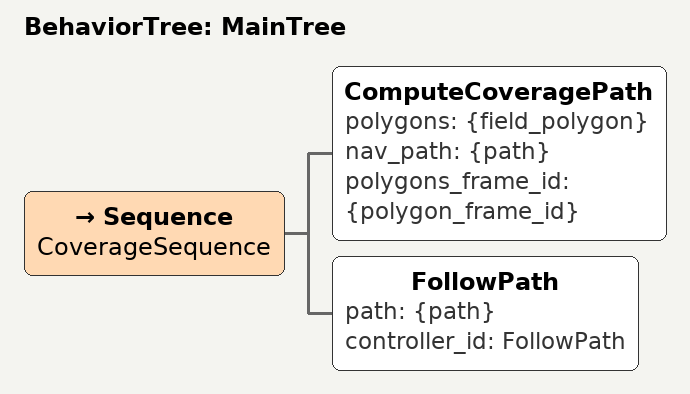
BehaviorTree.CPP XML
<root main_tree_to_execute="MainTree">
  <BehaviorTree ID="MainTree">
    <Sequence name="CoverageSequence">
      <ComputeCoveragePath polygons="{field_polygon}" nav_path="{path}" polygons_frame_id="{polygon_frame_id}"/>

      <FollowPath path="{path}" controller_id="FollowPath"/>
    </Sequence>
  </BehaviorTree>
</root>
